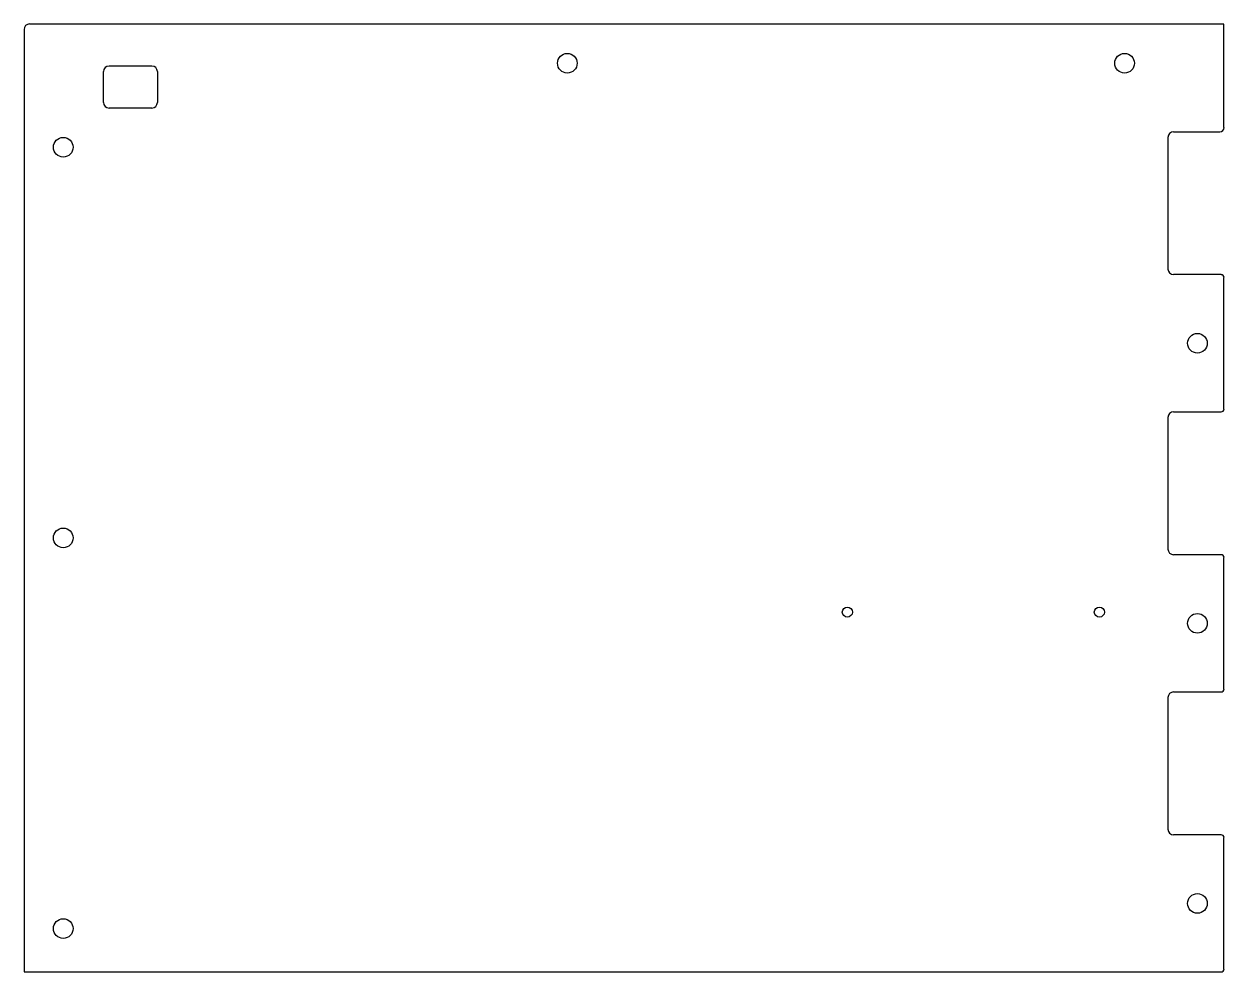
# Model space of a CAD drawing. Header units: inches. Extents: x -8.4 to 8.4, y -6.7 to 6.7.
import ezdxf

# ---------------------------------------------------------------- set-up
doc = ezdxf.new("R2010")
doc.units = ezdxf.units.IN
doc.layers.add('CUTOUTS', color=1, linetype='CONTINUOUS')
doc.layers.add('PERIMETER', color=5, linetype='CONTINUOUS')

msp = doc.modelspace()

# ---------------------------------------------------------------- linework, layer by layer
at = {"layer": 'CUTOUTS'}
for p, q in [((-7.319, 5.561), (-7.319, 5.994)), ((-7.24, 6.073), (-6.638, 6.073)), ((-6.559, 5.994), (-6.559, 5.561)), ((-6.638, 5.482), (-7.24, 5.482))]:
    msp.add_line(p, q, dxfattribs=at)
for centre, radius in [((-0.797, 6.112), 0.138), ((7.037, 6.112), 0.138), ((-7.884, 4.931), 0.138), ((8.061, 2.175), 0.138), ((-7.884, -0.561), 0.138), ((3.14, -1.604), 0.0709), ((6.683, -1.604), 0.0709), ((8.061, -1.762), 0.138), ((8.061, -5.699), 0.138), ((-7.884, -6.053), 0.138)]:
    msp.add_circle(centre, radius, dxfattribs=at)
for centre, start, end in [((-7.24, 5.994), 90, 180), ((-6.638, 5.994), 0, 90), ((-7.24, 5.561), 180, 270), ((-6.638, 5.561), -90, 0)]:
    msp.add_arc(centre, 0.0787, start, end, dxfattribs=at)
at = {"layer": 'PERIMETER'}
for p, q in [((-8.435, 6.585), (-8.435, -6.663)), ((8.435, 6.663), (-8.356, 6.663)), ((8.435, 5.207), (8.435, 6.663)), ((7.648, 3.219), (7.648, 5.069)), ((7.726, 5.148), (8.376, 5.148)), ((8.396, 3.14), (7.726, 3.14)), ((8.435, 1.25), (8.435, 3.1)), ((7.726, 1.211), (8.396, 1.211)), ((7.648, -0.719), (7.648, 1.132)), ((8.396, -0.797), (7.726, -0.797)), ((8.435, -2.687), (8.435, -0.837)), ((7.648, -4.656), (7.648, -2.805)), ((7.726, -2.726), (8.396, -2.726)), ((8.396, -4.734), (7.726, -4.734)), ((8.435, -6.624), (8.435, -4.774)), ((-8.435, -6.663), (8.396, -6.663))]:
    msp.add_line(p, q, dxfattribs=at)
for centre, radius, start, end in [((-8.356, 6.585), 0.0787, 90, 180), ((7.726, 5.069), 0.0787, 90, 180), ((8.376, 5.207), 0.0591, -90, 0), ((7.726, 3.219), 0.0787, 180, 270), ((8.396, 3.1), 0.0394, 0, 90), ((7.726, 1.132), 0.0787, 90, 180), ((8.396, 1.25), 0.0394, -90, 0), ((7.726, -0.719), 0.0787, 180, 270), ((8.396, -0.837), 0.0394, 0, 90), ((8.396, -2.687), 0.0394, -90, 0), ((7.726, -2.805), 0.0787, 90, 180), ((7.726, -4.656), 0.0787, 180, 270), ((8.396, -4.774), 0.0394, 0, 90), ((8.396, -6.624), 0.0394, -90, 0)]:
    msp.add_arc(centre, radius, start, end, dxfattribs=at)

doc.saveas('drawing.dxf')
